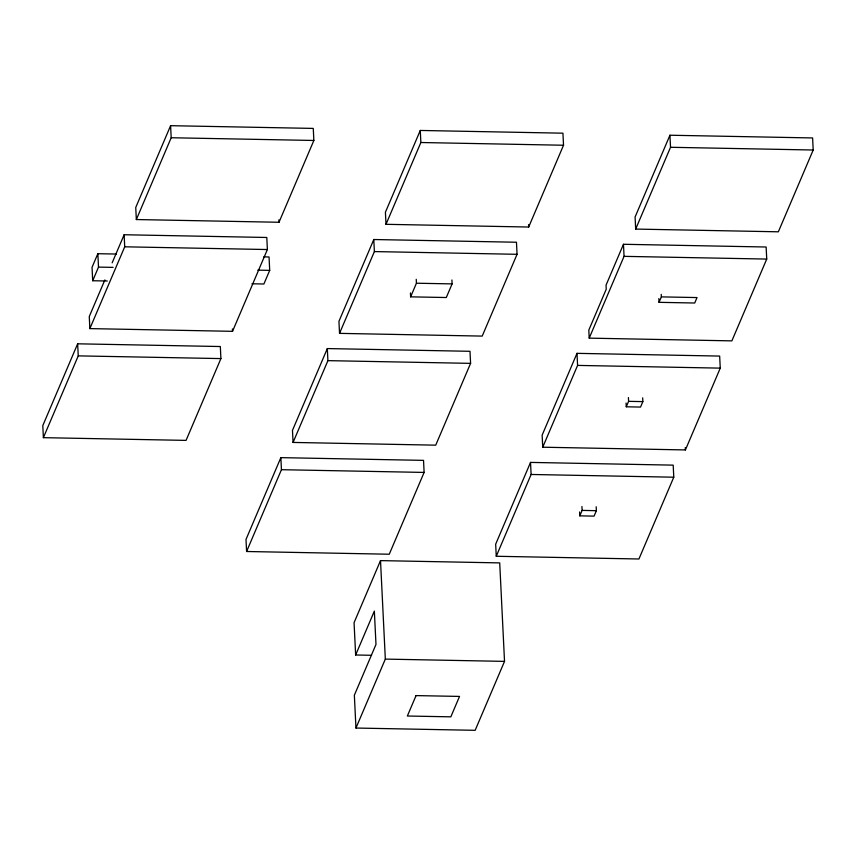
<?xml version="1.0" encoding="UTF-8"?>
<svg xmlns="http://www.w3.org/2000/svg" width="856" height="856" viewBox="0 0 856 856"><rect width="100%" height="100%" fill="white"/><g stroke="black" fill="none" stroke-linecap="round" stroke-linejoin="round"><path stroke-width="1.28" d="M116.427 254.05L97.852 253.697L92.041 267.329L92.694 280.736L107.289 281.014M92.694 280.736L98.504 267.104L97.852 253.697M77.65 343.812L42.8 425.603L43.389 437.662L186.062 440.391L220.912 358.589L220.324 346.53L77.65 343.812L78.249 355.871L43.389 437.662M104.881 279.923L89.27 316.538L89.859 328.608L232.532 331.325L267.382 249.535L266.794 237.476L124.131 234.747L112.157 262.824M170.601 125.682L135.74 207.484L136.339 219.543L279.002 222.271L313.863 140.47L313.264 128.411L170.601 125.682L171.189 137.741L136.339 219.543M89.859 328.608L124.719 246.806L124.131 234.747M263.744 256.864L269.051 256.971L269.704 270.368L263.894 283.999L251.953 283.775M280.854 457.639L246.004 539.441L246.592 551.499L389.255 554.228L424.116 472.426L423.527 460.368L280.854 457.639L281.442 469.698L246.592 551.499M327.324 348.574L292.474 430.375L293.062 442.434L435.725 445.163L470.586 363.361L469.998 351.302L327.324 348.574L327.912 360.644L293.062 442.434M373.794 239.519L338.944 321.31L339.532 333.369L482.206 336.098L517.056 254.307L516.468 242.237L373.794 239.519L374.382 251.578L339.532 333.369M420.275 130.454L385.414 212.245L386.002 224.315L528.676 227.033L563.526 145.242L562.938 133.183L420.275 130.454L420.863 142.513L386.002 224.315M451.915 279.987L452.096 283.892L446.297 297.524L410.623 296.85L416.433 283.218L416.241 279.302M355.647 654.99L374.35 611.088L375.987 644.429L354.352 695.211L355.957 728.039L475.155 730.318L504.526 661.378L499.711 562.895L380.513 560.616L354.063 622.687L355.647 654.99L371.547 655.289M355.957 728.039L385.328 659.099L380.513 560.616M530.527 462.411L495.667 544.213L496.255 556.272L638.929 558.989L673.779 477.199L673.191 465.14L530.527 462.411L531.116 474.47L496.255 556.272M576.998 353.346L542.137 435.148L542.736 447.207L685.399 449.935L720.26 368.134L719.661 356.075L576.998 353.346L577.586 365.405L542.736 447.207M623.468 244.281L606.037 285.187L606.241 289.2L588.81 330.106L589.206 338.141L731.869 340.87L766.73 259.068L766.141 247.01L623.468 244.281L624.056 256.351L589.206 338.141M669.938 135.227L635.088 217.017L635.676 229.076L778.35 231.805L813.2 150.014L812.612 137.944L669.938 135.227L670.526 147.286L635.676 229.076M661.356 296.882L697.03 297.567L694.708 303.013L659.034 302.329L661.356 296.882L661.239 294.357M596.193 506.763L596.386 510.679L594.064 516.125L579.79 515.858L582.123 510.401L581.93 506.495M642.674 397.847L642.856 401.614L640.534 407.071L626.271 406.793L628.593 401.346L628.411 397.569M171.189 137.741L313.863 140.47M420.863 142.513L563.526 145.242M670.526 147.286L813.2 150.014M124.719 246.806L267.382 249.535M374.382 251.578L517.056 254.307M624.056 256.351L766.73 259.068M98.504 267.104L113.099 267.382M257.763 270.143L269.704 270.368M416.433 283.218L452.096 283.892M78.249 355.871L220.912 358.589M327.912 360.644L470.586 363.361M577.586 365.405L720.26 368.134M628.593 401.346L642.856 401.614M281.442 469.698L424.116 472.426M531.116 474.47L673.779 477.199M582.123 510.401L596.386 510.679M385.328 659.099L504.526 661.378M685.282 447.517L685.399 449.935M658.853 298.551L659.034 302.329M626.078 403.026L626.271 406.793M579.608 511.952L579.79 515.858M528.559 224.625L528.676 227.033M410.431 292.934L410.623 296.85M278.885 219.853L279.002 222.271M232.415 328.918L232.532 331.325M416.059 695.596L407.36 716.012L450.834 716.836L459.533 696.42L416.059 695.596"/></g></svg>
